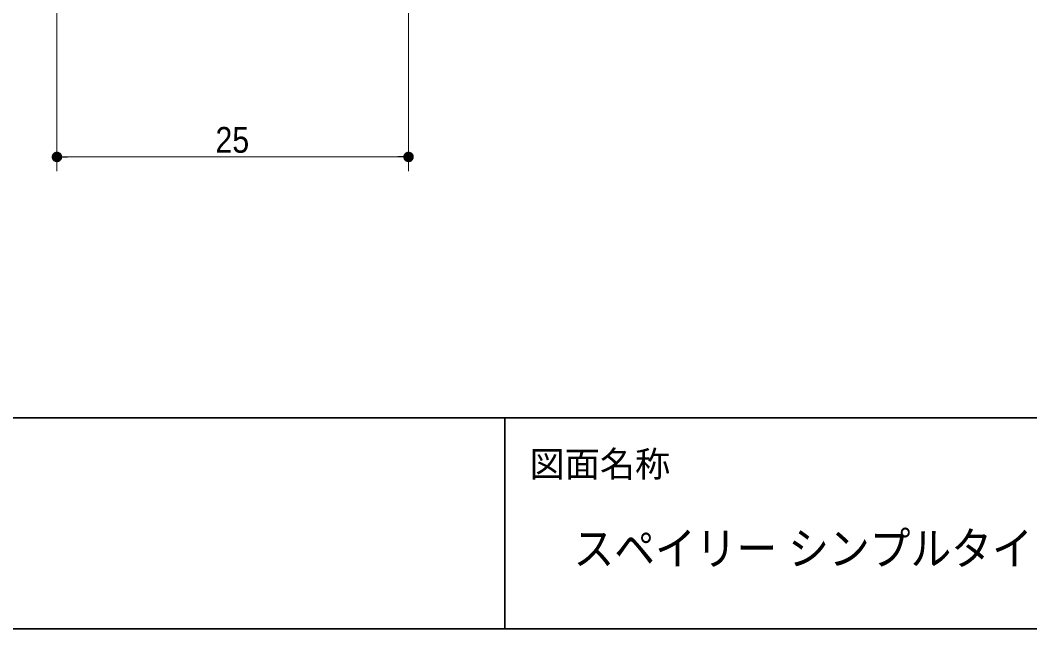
# Model space of a CAD drawing. Units: millimetres on the paper. Extents: x -303 to 303, y -152 to 152.
# Drawn here: x -231.3 to -159.6, y -138.5 to -95.2 of the extents above; entities that cross this region are included whole.
import ezdxf
from ezdxf.enums import TextEntityAlignment as Align

# ---------------------------------------------------------------- set-up
doc = ezdxf.new("R2010")
doc.units = ezdxf.units.MM
doc.header["$PDMODE"] = 32
doc.header["$PDSIZE"] = 0.5
for name, color, linetype, lineweight in [('0-0_1図面枠', 7, 'Continuous', 20), ('0-2_2寸法-1', 7, 'Continuous', 5), ('0-3_0', 7, 'Continuous', 25)]:
    doc.layers.add(name, color=color, linetype=linetype, lineweight=lineweight)
doc.layers.add('0-4_Defpoints', color=7, linetype='Continuous')
doc.styles.add('ＭＳ Ｐゴシック', font='')
doc.styles.get('ＭＳ Ｐゴシック').set_extended_font_data('MS PGothic')

# ---------------------------------------------------------------- blocks, each defined once
blk = doc.blocks.new('グループ-2')
at = {"layer": '0-0_1図面枠', "lineweight": 35}
for p, q in [((-200, -123.5), (200, -123.5)), ((-107.5, -123.5), (-107.5, -138.5))]:
    blk.add_line(p, q, dxfattribs=at)
blk.add_lwpolyline([(-200, 138.5), (200, 138.5), (200, -138.5), (-200, -138.5)], close=True, dxfattribs=at)
blk = doc.blocks.new('図面枠')
at = {"layer": '0-0_1図面枠'}
blk.add_blockref('グループ-2', (0, 0), dxfattribs=at)
at = {"layer": '0-0_1図面枠', "style": 'ＭＳ Ｐゴシック'}
blk.add_text('図面名称', height=1.833, dxfattribs=at).set_placement((-105.75, -128.249), align=Align.BOTTOM_LEFT)
blk = doc.blocks.new('_Dot')
at = {"layer": '0-3_0'}
blk.add_line((-0.5, 0), (-1, 0), dxfattribs=at)
for points in [[(0, 0), (-0.5, 0), (-0.496, 0.063)], [(0, 0), (-0.496, -0.063), (-0.5, 0)], [(0, 0), (-0.496, 0.063), (-0.484, 0.124)], [(0, 0), (-0.484, -0.124), (-0.496, -0.063)], [(0, 0), (-0.484, 0.124), (-0.465, 0.184)], [(0, 0), (-0.465, -0.184), (-0.484, -0.124)], [(0, 0), (-0.465, 0.184), (-0.438, 0.241)], [(0, 0), (-0.438, -0.241), (-0.465, -0.184)], [(0, 0), (-0.438, 0.241), (-0.405, 0.294)], [(0, 0), (-0.405, -0.294), (-0.438, -0.241)], [(0, 0), (-0.405, 0.294), (-0.364, 0.342)], [(0, 0), (-0.364, -0.342), (-0.405, -0.294)], [(0, 0), (-0.364, 0.342), (-0.319, 0.385)], [(0, 0), (-0.319, -0.385), (-0.364, -0.342)], [(0, 0), (-0.319, 0.385), (-0.268, 0.422)], [(0, 0), (-0.268, -0.422), (-0.319, -0.385)], [(0, 0), (-0.268, 0.422), (-0.213, 0.452)], [(0, 0), (-0.213, -0.452), (-0.268, -0.422)], [(0, 0), (-0.213, 0.452), (-0.155, 0.476)], [(0, 0), (-0.155, -0.476), (-0.213, -0.452)], [(0, 0), (-0.155, 0.476), (-0.094, 0.491)], [(0, 0), (-0.094, -0.491), (-0.155, -0.476)], [(0, 0), (-0.094, 0.491), (-0.031, 0.499)], [(0, 0), (-0.031, -0.499), (-0.094, -0.491)], [(0, 0), (-0.031, 0.499), (0.031, 0.499)], [(0, 0), (0.031, -0.499), (-0.031, -0.499)], [(0, 0), (0.031, 0.499), (0.094, 0.491)], [(0, 0), (0.094, 0.491), (0.155, 0.476)], [(0, 0), (0.155, 0.476), (0.213, 0.452)], [(0, 0), (0.213, 0.452), (0.268, 0.422)], [(0, 0), (0.268, 0.422), (0.319, 0.385)], [(0, 0), (0.319, 0.385), (0.364, 0.342)], [(0, 0), (0.364, 0.342), (0.405, 0.294)], [(0, 0), (0.405, 0.294), (0.438, 0.241)], [(0, 0), (0.438, 0.241), (0.465, 0.184)], [(0, 0), (0.465, 0.184), (0.484, 0.124)], [(0, 0), (0.484, 0.124), (0.496, 0.063)], [(0, 0), (0.496, 0.063), (0.5, 0)], [(0, 0), (0.094, -0.491), (0.031, -0.499)], [(0, 0), (0.155, -0.476), (0.094, -0.491)], [(0, 0), (0.213, -0.452), (0.155, -0.476)], [(0, 0), (0.268, -0.422), (0.213, -0.452)], [(0, 0), (0.319, -0.385), (0.268, -0.422)], [(0, 0), (0.364, -0.342), (0.319, -0.385)], [(0, 0), (0.405, -0.294), (0.364, -0.342)], [(0, 0), (0.438, -0.241), (0.405, -0.294)], [(0, 0), (0.465, -0.184), (0.438, -0.241)], [(0, 0), (0.484, -0.124), (0.465, -0.184)], [(0, 0), (0.496, -0.063), (0.484, -0.124)], [(0, 0), (0.5, 0), (0.496, -0.063)]]:
    blk.add_solid(points, dxfattribs=at)

msp = doc.modelspace()

# ---------------------------------------------------------------- linework, layer by layer
at = {"layer": '0-2_2寸法-1'}
for p, q in [((-228.728, -92.687), (-228.728, -105.939)), ((-203.728, -92.687), (-203.728, -105.939)), ((-204.478, -104.939), (-227.978, -104.939))]:
    msp.add_line(p, q, dxfattribs=at)
at = {"layer": '0-4_Defpoints'}
msp.add_point((-228.728, -104.939), dxfattribs=at)

# ---------------------------------------------------------------- block references
at = {"layer": '0-0_1図面枠'}
msp.add_blockref('図面枠', (-89.375, 0), dxfattribs=at)
at = {"layer": '0-2_2寸法-1', "xscale": 0.7503418, "yscale": 0.7503418, "rotation": 180}
msp.add_blockref('_Dot', (-228.728, -104.939), dxfattribs=at)
at = {"layer": '0-2_2寸法-1', "xscale": 0.7503418, "yscale": 0.7503418}
msp.add_blockref('_Dot', (-203.728, -104.939), dxfattribs=at)

# ---------------------------------------------------------------- texts
at = {"layer": '0-0_1図面枠', "style": 'ＭＳ Ｐゴシック', "width": 0.9}
msp.add_text('スペイリー シンプルタイプ\u3000シンプルタイプ共通ハンドル-錠ケース', height=2.361, dxfattribs=at).set_placement((-191.999, -134.67), align=Align.BOTTOM_LEFT)
at = {"layer": '0-2_2寸法-1', "style": 'ＭＳ Ｐゴシック', "width": 0.9}
msp.add_text('25', height=1.833, dxfattribs=at).set_placement((-217.458, -105.192), align=Align.BOTTOM_LEFT)

doc.saveas('drawing.dxf')
